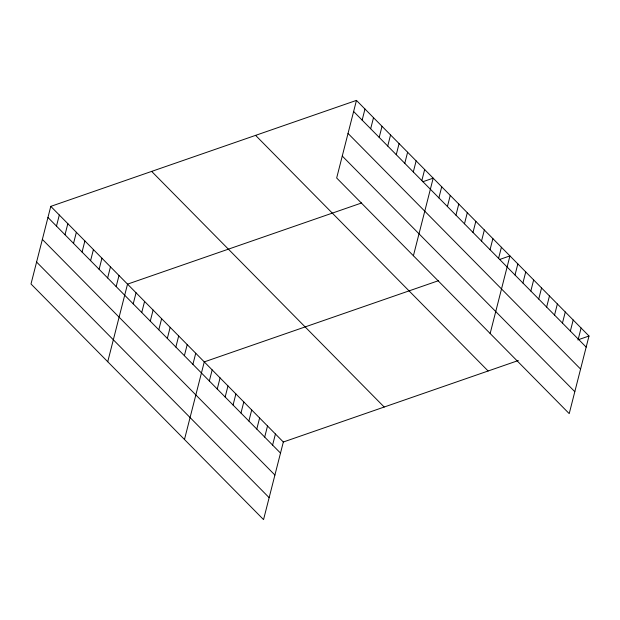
<?xml version="1.0" encoding="UTF-8"?>
<svg xmlns="http://www.w3.org/2000/svg" width="620" height="620" viewBox="0 0 620 620"><rect width="100%" height="100%" fill="white"/><g stroke="black" fill="none" stroke-linecap="round" stroke-linejoin="round"><path stroke-width="0.93" d="M356.454 100.394L336.668 177.994L569.222 413.625L589 336.017L356.454 100.394L50.778 206.375L31 283.983L263.547 519.607L283.332 442.006L518.304 360.53M56.482 226.106L59.311 215.016M65.007 234.748L67.836 223.657M73.532 243.389L76.361 232.299M82.065 252.03L84.886 240.932M90.59 260.671L93.419 249.573M99.115 269.305L101.944 258.214M107.64 277.946L110.468 266.856M116.165 286.587L118.993 275.497M107.741 361.739L127.526 284.138L361.631 202.957M133.222 303.87L136.051 292.772M141.748 312.503L144.576 301.413M150.273 321.144L153.101 310.054M158.805 329.786L161.626 318.696M167.33 338.427L170.159 327.337M175.855 347.068L178.684 335.97M184.38 355.702L187.209 344.612M192.913 364.343L195.734 353.253M184.481 439.495L204.267 361.894L438.379 280.721M209.343 380.998L212.172 369.9M217.248 389.011L220.077 377.913M225.153 397.017L227.982 385.927M233.066 405.031L235.894 393.94M240.971 413.044L243.799 401.946M248.876 421.05L251.704 409.96M256.781 429.063L259.61 417.973M264.694 437.077L267.514 425.986M272.599 445.09L275.427 433.992M362.15 120.125L364.978 109.027M370.675 128.758L373.504 117.668M379.2 137.4L382.029 126.309M387.733 146.041L390.553 134.951M396.257 154.682L399.086 143.592M404.782 163.324L407.611 152.225M413.308 171.957L416.136 160.867M421.84 180.598L424.661 169.508M413.408 255.75L433.194 178.149L422.848 181.738M438.89 197.881L441.719 186.791M447.415 206.522L450.244 195.424M455.948 215.163L458.769 204.065M464.473 223.797L467.302 212.706M472.998 232.438L475.827 221.348M481.523 241.079L484.352 229.989M490.048 249.721L492.877 238.623M498.581 258.362L501.41 247.264M490.149 333.506L509.935 255.905L499.588 259.493M515.011 275.009L517.839 263.919M522.916 283.022L525.745 271.924M530.829 291.036L533.65 279.938M538.734 299.042L541.562 287.951M546.639 307.055L549.467 295.965M554.543 315.069L557.372 303.971M562.456 323.074L565.277 311.984M570.361 331.088L573.19 319.998M578.266 339.101L581.095 328.011M577.793 339.907L589 336.017M353.625 111.484L586.171 347.115M348.029 133.432L580.576 369.063M342.263 156.046L574.81 391.677M255.579 135.369L488.126 370.993M151.652 171.399L384.199 407.03M50.778 206.375L283.332 442.006M47.957 217.473L280.504 453.096M42.361 239.421L274.908 475.044M36.596 262.035L269.142 497.659"/></g></svg>
